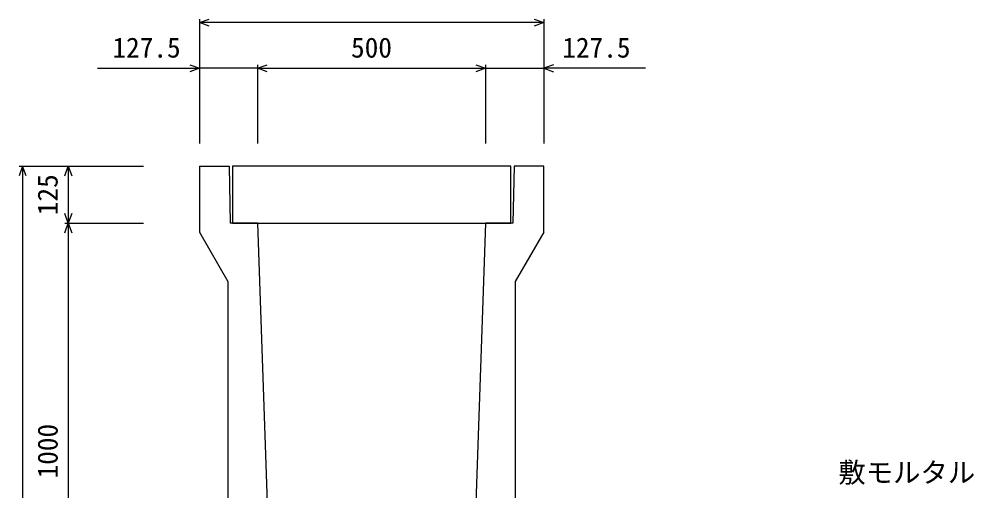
# Model space of a CAD drawing. Units: millimetres, scale not verified. Extents: x -25200 to 25200, y -8910 to 8910.
# Drawn here: x 16387 to 18480, y -5553 to -4518 of the extents above; entities that cross this region are included whole.
import ezdxf
from ezdxf.enums import TextEntityAlignment as Align

# ---------------------------------------------------------------- set-up
doc = ezdxf.new("R2010")
doc.units = ezdxf.units.MM
doc.header["$LTSCALE"] = 30
for name, color, linetype, lineweight in [('0-0_DIM', 7, 'Continuous', 25), ('0-2_HATCH', 6, 'Continuous', 25), ('0-5_OUTLINE', 3, 'Continuous', 25)]:
    doc.layers.add(name, color=color, linetype=linetype, lineweight=lineweight)
doc.styles.add('ＭＳ ゴシック', font='')
doc.styles.get('ＭＳ ゴシック').set_extended_font_data('MS Gothic')

msp = doc.modelspace()

# ---------------------------------------------------------------- linework, layer by layer
at = {"layer": '0-0_DIM'}
for p, q in [((16782.28, -4518.26), (16782.28, -4790.76)), ((17537.28, -4518.26), (17537.28, -4790.76)), ((17537.28, -4525.76), (16782.28, -4525.76)), ((16558.9, -4625.76), (16782.28, -4625.76)), ((16909.78, -4625.76), (16782.28, -4625.76)), ((16909.78, -4618.26), (16909.78, -4790.76)), ((16909.78, -4625.76), (17409.78, -4625.76)), ((17409.78, -4618.26), (17409.78, -4790.76)), ((17409.78, -4625.76), (17537.28, -4625.76)), ((17760.66, -4625.76), (17537.28, -4625.76)), ((16387.28, -4840.76), (16659.78, -4840.76)), ((16394.78, -4840.76), (16394.78, -6065.76)), ((16494.78, -4840.76), (16494.78, -4965.76)), ((16487.28, -4965.76), (16659.78, -4965.76)), ((16494.78, -4965.76), (16494.78, -5965.76))]:
    msp.add_line(p, q, dxfattribs=at)
for points in [[(16803.42, -4533.46), (16782.28, -4525.76), (16803.42, -4518.07)], [(17516.14, -4518.07), (17537.28, -4525.76), (17516.14, -4533.46)], [(16761.14, -4618.07), (16782.28, -4625.76), (16761.14, -4633.46)], [(16930.92, -4633.46), (16909.78, -4625.76), (16930.92, -4618.07)], [(17388.64, -4618.07), (17409.78, -4625.76), (17388.64, -4633.46)], [(17558.42, -4618.07), (17537.28, -4625.76), (17558.42, -4633.46)], [(16402.48, -4861.91), (16394.78, -4840.76), (16387.08, -4861.91)], [(16487.08, -4861.91), (16494.78, -4840.76), (16502.47, -4861.91)], [(16502.47, -4944.62), (16494.78, -4965.76), (16487.08, -4944.62)], [(16487.08, -4986.91), (16494.78, -4965.76), (16502.47, -4986.91)]]:
    msp.add_lwpolyline(points, dxfattribs=at)
at = {"layer": '0-2_HATCH'}
msp.add_lwpolyline([(16854.78, -4965.76), (17464.78, -4965.76), (17464.78, -4840.76), (16854.78, -4840.76)], close=True, dxfattribs=at)
at = {"layer": '0-5_OUTLINE'}
for p, q in [((16782.28, -4840.76), (16782.28, -4985.76)), ((17472.28, -4840.76), (17469.78, -4965.76)), ((17537.28, -4840.76), (17472.28, -4840.76)), ((17537.28, -4985.76), (17537.28, -4840.76)), ((16909.78, -4965.76), (16849.78, -4965.76)), ((16909.78, -4965.76), (16943.09, -5917.51)), ((17409.78, -4965.76), (17376.47, -5917.51)), ((17469.78, -4965.76), (17409.78, -4965.76)), ((16782.28, -4985.76), (16844.78, -5093.76)), ((16844.78, -5093.76), (16844.78, -5893.26))]:
    msp.add_line(p, q, dxfattribs=at)
for points in [[(16782.28, -4840.76), (16847.28, -4840.76), (16849.78, -4965.76)], [(17537.28, -4985.76), (17474.78, -5093.76), (17474.78, -5893.26)]]:
    msp.add_lwpolyline(points, dxfattribs=at)

# ---------------------------------------------------------------- texts
at = {"layer": '0-0_DIM', "style": 'ＭＳ ゴシック'}
for s, p in [('127.5', (16591.67, -4615.76)), ('500', (17114.78, -4615.76)), ('127.5', (17577.89, -4615.76)), ('敷モルタル', (18183.17, -5547.88))]:
    msp.add_text(s, height=43.99, dxfattribs=at).set_placement(p, align=Align.BOTTOM_LEFT)
for s, p in [('125', (16484.78, -4948.26)), ('1000', (16484.78, -5525.76))]:
    msp.add_text(s, height=43.99, rotation=90, dxfattribs=at).set_placement(p, align=Align.BOTTOM_LEFT)

doc.saveas('drawing.dxf')
